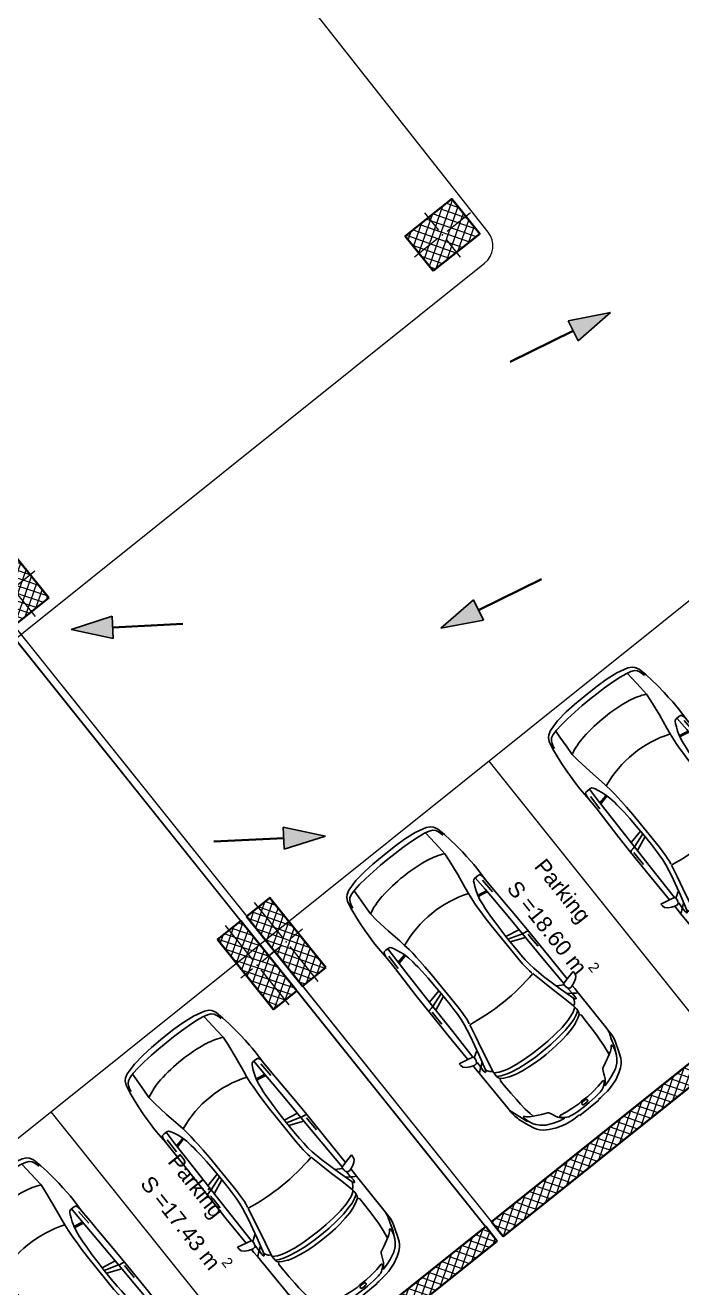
# Model space of a CAD drawing. Header units: metres. Extents: x 7511783 to 7512372, y 4692307 to 4692611.
# Drawn here: x 7512347.23 to 7512356.04, y 4692517.38 to 4692534.33 of the extents above; entities that cross this region are included whole.
import ezdxf

# ---------------------------------------------------------------- set-up
doc = ezdxf.new("R2010")
doc.units = ezdxf.units.M
for name, color, linetype, lineweight in [('A - Fill Zone_Pen_No__1', 7, 'Continuous', 0), ('A - Muret', 7, 'Continuous', 0), ('A - Muret_Pen_No__102', 254, 'Continuous', 0), ('A - Muret_Pen_No__7', 7, 'Continuous', 0), ('A - Shtyllat', 7, 'Continuous', 0), ('A - Shtyllat_Pen_No__1', 7, 'Continuous', 0), ('A - Shtyllat_Pen_No__7', 7, 'Continuous', 0), ('A -Polyline', 7, 'Continuous', 0), ('A -Polyline_Pen_No__1', 7, 'Continuous', 0), ('A -Polyline_Pen_No__48', 14, 'Continuous', 0), ('A -Polyline_Pen_No__8', 14, 'Continuous', 0), ('A1 - Bodrumi -1_Pen_No__42', 8, 'Continuous', 0), ('garazhat-netw-amiri - b1', 20, 'Continuous', 0), ('Interior - Furniture _Pen_No__42', 8, 'Continuous', 0)]:
    doc.layers.add(name, color=color, linetype=linetype, lineweight=lineweight)
doc.styles.add('GENERATED_STYLE_1', font='arial.ttf')
pattern_1 = [(44.99999999999998, (0, 0), (-68.94290863686237, 68.94290863686243), []), (135.0000000000001, (0, 0), (68.94290863686219, 68.94290863686261), [])]

# ---------------------------------------------------------------- blocks, each defined once
blk = doc.blocks.new('Wall_52', base_point=(83257.00457082296, -63909.70114019907))
at = {"layer": 'A - Muret_Pen_No__102', "linetype": 'Continuous', "lineweight": 13}
h = blk.add_hatch(dxfattribs=at)
h.set_pattern_fill('CONCRETE_BLOCK', color=254, style=0, pattern_type=2)
h.set_pattern_definition(pattern_1)
h.paths.add_polyline_path([(82958.32441756949, -63720.47511161403), (63209.80767282041, -68149.39193870047), (63264.51523607764, -68393.3326743771), (83257.00457082296, -63909.70114019907)])
at = {"layer": 'A - Muret_Pen_No__7', "color": 7, "linetype": 'Continuous', "lineweight": 35, "flags": 128}
for points in [[(82958.32441756949, -63720.47511161403), (63209.80767282041, -68149.39193870047)], [(63264.51523607764, -68393.3326743771), (83257.00457082296, -63909.70114019907)], [(63209.80767282041, -68149.39193870047), (63264.51523607764, -68393.3326743771)]]:
    blk.add_lwpolyline(points, dxfattribs=at)
blk = doc.blocks.new('Wall_53', base_point=(63168.79784286618, -68414.79881175431))
at = {"layer": 'A - Muret_Pen_No__102', "linetype": 'Continuous', "lineweight": 13}
h = blk.add_hatch(dxfattribs=at)
h.set_pattern_fill('CONCRETE_BLOCK', color=254, style=0, pattern_type=2)
h.set_pattern_definition(pattern_1)
h.paths.add_polyline_path([(63114.09027960894, -68170.85807607768), (39225.82138494819, -73528.17971420319), (39036.49390857557, -73826.8491622882), (63168.79784286618, -68414.79881175431)])
at = {"layer": 'A - Muret_Pen_No__7', "color": 7, "linetype": 'Continuous', "lineweight": 35, "flags": 128}
for points in [[(63114.09027960894, -68170.85807607768), (39225.82138494819, -73528.17971420319)], [(63168.79784286618, -68414.79881175431), (63114.09027960894, -68170.85807607768)], [(39036.49390857557, -73826.8491622882), (63168.79784286618, -68414.79881175431)]]:
    blk.add_lwpolyline(points, dxfattribs=at)
blk = doc.blocks.new('Column_162', base_point=(68439.65978664452, -55953.97223229833))
at = {"layer": 'A - Shtyllat', "linetype": 'Continuous', "lineweight": 0}
h = blk.add_hatch(dxfattribs=at)
h.set_pattern_fill('CONCRETE_BLOCK', color=18, style=0, pattern_type=2)
h.set_pattern_definition(pattern_1)
h.paths.add_polyline_path([(68115.05360198233, -56334.27582796771), (68895.64097019254, -56159.10916278659), (68764.26597130671, -55573.66863662895), (67983.6786030965, -55748.83530181007)])
at = {"layer": 'A - Shtyllat_Pen_No__1', "color": 7, "linetype": 'Continuous', "lineweight": 13}
for p, q in [((68422.14312012642, -55875.9134954773), (68356.4556206835, -55583.19323239849)), ((68517.71852346555, -55936.45556578022), (68908.01220757065, -55848.87223318967)), ((68361.60104982351, -55971.48889881644), (67971.3073657184, -56059.072231407)), ((68457.17645316262, -56032.03096911935), (68522.86395260556, -56324.75123219818))]:
    blk.add_line(p, q, dxfattribs=at)
blk.add_point((68439.65978664452, -55953.97223229833), dxfattribs=at)
at = {"layer": 'A - Shtyllat_Pen_No__7', "color": 7, "linetype": 'Continuous', "lineweight": 35, "flags": 128}
blk.add_lwpolyline([(68115.05360198233, -56334.27582796771), (68895.64097019254, -56159.10916278659), (68764.26597130671, -55573.66863662895), (67983.6786030965, -55748.83530181007)], close=True, dxfattribs=at)
blk = doc.blocks.new('Column_171', base_point=(61169.62996149499, -57687.86550543923))
at = {"layer": 'A - Shtyllat', "linetype": 'Continuous', "lineweight": 0}
h = blk.add_hatch(dxfattribs=at)
h.set_pattern_fill('CONCRETE_BLOCK', color=18, style=0, pattern_type=2)
h.set_pattern_definition(pattern_1)
h.paths.add_polyline_path([(61549.93355716438, -58012.47169010141), (61374.76689198327, -57231.88432189122), (60789.32636582561, -57363.25932077705), (60964.49303100674, -58143.84668898725)])
at = {"layer": 'A - Shtyllat_Pen_No__1', "color": 7, "linetype": 'Continuous', "lineweight": 13}
for p, q in [((61152.11329497689, -57609.80676861821), (61064.52996238633, -57219.51308451311)), ((61247.68869831602, -57670.34883892112), (61540.40896139484, -57604.6613394782)), ((61091.57122467397, -57705.38217195734), (60798.85096159515, -57771.06967140026)), ((61187.14662801311, -57765.92424226025), (61274.72996060366, -58156.21792636536))]:
    blk.add_line(p, q, dxfattribs=at)
blk.add_point((61169.62996149499, -57687.86550543923), dxfattribs=at)
at = {"layer": 'A - Shtyllat_Pen_No__7', "color": 7, "linetype": 'Continuous', "lineweight": 35, "flags": 128}
blk.add_lwpolyline([(61549.93355716438, -58012.47169010141), (61374.76689198327, -57231.88432189122), (60789.32636582561, -57363.25932077705), (60964.49303100674, -58143.84668898725)], close=True, dxfattribs=at)
blk = doc.blocks.new('Column_183', base_point=(62385.23196786706, -63561.83618331442))
at = {"layer": 'A - Shtyllat', "linetype": 'Continuous', "lineweight": 0}
h = blk.add_hatch(dxfattribs=at)
h.set_pattern_fill('CONCRETE_BLOCK', color=18, style=0, pattern_type=2)
h.set_pattern_definition(pattern_1)
h.paths.add_polyline_path([(62711.75380880545, -64103.48504317679), (62449.00381103377, -62932.60399086149), (62058.71012692868, -63020.18732345205), (62321.46012470035, -64191.06837576735)])
at = {"layer": 'A - Shtyllat_Pen_No__1', "color": 7, "linetype": 'Continuous', "lineweight": 13}
for p, q in [((62367.71530134895, -63483.77744649339), (62236.34030246311, -62898.33692033575)), ((62463.29070468808, -63544.31951679631), (62658.43754674063, -63500.52785050102)), ((62307.17323104604, -63579.35284983253), (62112.02638899349, -63623.14451612781)), ((62402.74863438518, -63639.89492013544), (62534.12363327101, -64225.33544629309))]:
    blk.add_line(p, q, dxfattribs=at)
blk.add_point((62385.23196786706, -63561.83618331442), dxfattribs=at)
at = {"layer": 'A - Shtyllat_Pen_No__7', "color": 7, "linetype": 'Continuous', "lineweight": 35, "flags": 128}
blk.add_lwpolyline([(62711.75380880545, -64103.48504317679), (62449.00381103377, -62932.60399086149), (62058.71012692868, -63020.18732345205), (62321.46012470035, -64191.06837576735)], close=True, dxfattribs=at)
blk = doc.blocks.new('Column_184', base_point=(61899.1814463854, -63670.90770102638))
at = {"layer": 'A - Shtyllat', "linetype": 'Continuous', "lineweight": 0}
h = blk.add_hatch(dxfattribs=at)
h.set_pattern_fill('CONCRETE_BLOCK', color=18, style=0, pattern_type=2)
h.set_pattern_definition(pattern_1)
h.paths.add_polyline_path([(62225.70328732379, -64212.55656088876), (61962.95328955212, -63041.67550857346), (61572.65960544702, -63129.25884116402), (61835.40960321869, -64300.13989347931)])
at = {"layer": 'A - Shtyllat_Pen_No__1', "color": 7, "linetype": 'Continuous', "lineweight": 13}
for p, q in [((61881.6647798673, -63592.84896420537), (61750.28978098146, -63007.40843804772)), ((61821.12270956438, -63688.4243675445), (61625.97586751183, -63732.21603383977)), ((61977.24018320642, -63653.39103450827), (62172.38702525897, -63609.59936821299)), ((61916.69811290352, -63748.9664378474), (62048.07311178935, -64334.40696400506))]:
    blk.add_line(p, q, dxfattribs=at)
blk.add_point((61899.1814463854, -63670.90770102638), dxfattribs=at)
at = {"layer": 'A - Shtyllat_Pen_No__7', "color": 7, "linetype": 'Continuous', "lineweight": 35, "flags": 128}
blk.add_lwpolyline([(62225.70328732379, -64212.55656088876), (61962.95328955212, -63041.67550857346), (61572.65960544702, -63129.25884116402), (61835.40960321869, -64300.13989347931)], close=True, dxfattribs=at)
blk = doc.blocks.new('Car 05 22')
at = {"layer": 'Interior - Furniture _Pen_No__42', "color": 8, "linetype": 'Continuous', "lineweight": 25}
for p, q in [((-78.35772569479998, 850.6357850930001), (-168.2198443133, 844.6061713611999)), ((-24.036324899, 852.2918850640001), (-78.35772569479998, 850.6357850930001)), ((40.3182760438, 852.3336850629998), (-24.036324899, 852.2918850640001)), ((230.8030912739, 845.5192631063), (40.3182760438, 852.3336850629998)), ((590.7241636140001, 851.6786068920001), (400.0158099590001, 847.596806379)), ((856.5325990199999, 856.169707455), (590.7241636140001, 851.6786068920001)), ((1129.8609284, 858.5331077519999), (856.5325990199999, 856.169707455)), ((1129.8609284, 858.5331077519999), (1120.69723063, 838.160005195)), ((1536.1071561, 860.3802508980001), (1129.8609284, 858.5331077519999)), ((1957.843908175, 858.0544967500001), (1536.1071561, 860.3802508980001)), ((1961.117547741, 983.221158223), (1928.938242309, 983.221158223)), ((1928.938242309, 983.221158223), (1957.843908175, 858.0544967500001)), ((1957.84390817, 858.0544967500001), (1977.22141076, 777.427813481)), ((1996.903176747, 974.9060932165999), (1961.117547741, 983.221158223)), ((2026.89661068, 945.007687052), (1996.903176747, 974.9060932165999)), ((2054.5732194, 897.577022836), (2026.89661068, 945.007687052)), ((2067.91700908, 857.6794056350001), (2054.5732194, 897.577022836)), ((2119.91703998, 857.4374531180001), (2067.91700908, 857.6794056350001)), ((2075.28112592, 835.6608695470001), (2067.91700908, 857.6794056350001)), ((2193.165590015, 856.4504063259001), (2119.91703998, 857.4374531180001)), ((2182.27381684, 834.081841238), (2193.16559002, 856.4504063260001)), ((2808.01466132, 852.5547640039999), (2193.165590015, 856.4504063259001)), ((2855.711363900001, 852.6327640009998), (2808.01466132, 852.5547640039999)), ((2808.01466132, 852.5547640039999), (2876.86636504, 843.317264394)), ((2891.44016583, 852.5287640049999), (2855.711363900001, 852.6327640009998)), ((2922.51356751, 852.034364026), (2891.44016583, 852.5287640049999)), ((2945.17226874, 849.4061641369999), (2922.51356751, 852.034364026)), ((2989.61447115, 839.6482645490003), (2945.17226874, 849.4061641369999)), ((-784.8200333720001, 721.8124613509999), (-815.0478655078, 667.7598955197002)), ((-757.6903274910002, 747.022066986), (-784.8200333720001, 721.8124613509999)), ((-706.3378894982, 775.7872218095), (-757.6903274910002, 747.022066986)), ((-729.425104913, 716.3992494200002), (-750.577082573, 669.7773949330001)), ((-701.0941271610001, 743.2591195180001), (-729.425104913, 716.3992494200002)), ((-585.227090103, 801.027979058), (-706.3378894982, 775.7872218095)), ((-664.8727541800001, 760.961322365), (-701.0941271610001, 743.2591195180001)), ((-626.571782751, 772.4860242179999), (-664.8727541800001, 760.961322365)), ((-594.8871138119998, 778.4895580349998), (-626.571782751, 772.4860242179999)), ((-483.1389679684001, 817.2581826864), (-585.227090103, 801.027979058)), ((-372.3345973750002, 830.229933465), (-483.1389679684001, 817.2581826864)), ((-251.752794228, 841.043733947), (-372.3345973750002, 830.229933465)), ((-168.2198443133, 844.6061713611999), (-251.752794228, 841.043733947)), ((124.560977278, 791.3967861309999), (129.0398444, 820.4687779309999)), ((125.693926866, 743.8968737240001), (124.560977278, 791.3967861309999)), ((327.3887276080001, 761.920895626), (125.394377448, 756.455747737)), ((132.429139117, 722.8048827370001), (125.693926866, 743.8968737240001)), ((129.0398444, 820.4687779309999), (138.886242882, 832.3883788069998)), ((146.670770152, 710.6062742990001), (132.429139117, 722.8048827370001)), ((138.886242882, 832.3883788069998), (165.168377873, 840.275885275)), ((171.252864179, 696.6287725440001), (146.670770152, 710.6062742990001)), ((165.168377873, 840.275885275), (194.733578306, 844.324685204)), ((212.566754139, 676.5412700230002), (171.252864179, 696.6287725440001)), ((194.733578306, 844.324685204), (230.803091274, 845.519263106)), ((210.873013229, 809.2317387879999), (418.0703055720001, 816.1926024380003)), ((400.0158099590001, 847.596806379), (230.8030912739, 845.5192631063)), ((521.9507803269998, 764.6728959719999), (327.3887276080001, 761.920895626)), ((339.1227247570001, 683.1192857359999), (329.5580559370001, 633.8673348859999)), ((355.2943663540001, 762.315609428), (339.1227247570001, 683.1192857359999)), ((357.2289958010001, 683.375391506), (346.76505809, 629.492778784)), ((373.4006373970002, 762.5717151969999), (357.2289958010001, 683.375391506)), ((813.627009446, 769.327996556), (521.9507803269998, 764.6728959719999)), ((1108.59023357, 773.98329714), (813.627009446, 769.327996556)), ((1036.25651944, 772.8416796290002), (996.5002997029998, 578.7916468290002)), ((1041.96657906, 578.0240872360001), (1107.56627095, 773.967136299)), ((1173.32542975, 774.895061201), (1090.33970038, 577.89253068)), ((1115.14443198, 808.948201529), (1108.59023357, 773.98329714)), ((1108.59023357, 773.98329714), (1537.61805657, 780.025947399)), ((1119.51383092, 833.2672045809999), (1115.14443198, 808.948201529)), ((1120.16623076, 836.3248049650001), (1119.51383092, 833.2672045809999)), ((1120.69723063, 838.160005195), (1120.16623076, 836.3248049650001)), ((1162.63563846, 830.4777734580001), (1220.13025657, 829.0713745190002)), ((1220.13025657, 829.0713745190002), (1369.65750367, 831.489072695)), ((1537.61805657, 780.025611521), (1974.99295641, 786.0764425990001)), ((2000.39650233, 701.591770694), (1730.35620914, 633.8338533080002)), ((1939.15395607, 686.22492547), (1995.917261, 777.427813481)), ((1977.22141076, 777.427813481), (2019.59119012, 777.427813481)), ((2000.39650233, 701.591770694), (2213.53100788, 762.9814866290001)), ((2019.59119012, 777.427813481), (2044.48611622, 783.069509224)), ((2044.48611622, 783.069509224), (2063.35562216, 792.2740022800001)), ((2063.35562216, 792.2740022800001), (2070.42572439, 799.8521965630001)), ((2068.68333559, 787.696981005), (2065.39356605, 794.4584027669999)), ((2068.68333559, 787.696981005), (2148.02030692, 790.4828861469999)), ((2070.42572439, 799.8521965630001), (2075.2191259, 809.3983893609999)), ((2075.2191259, 809.3983893609999), (2075.28112592, 835.6608695470001)), ((2106.51930118, 732.1586113790001), (2148.02030692, 790.4828861469999)), ((2122.045506540001, 659.9572884350001), (2293.79610906, 697.6509877739999)), ((2148.02030692, 790.4828861469999), (2166.81146925, 813.814537484)), ((2148.02030692, 790.4828861469999), (2205.61920777, 792.204186117)), ((2166.81146925, 813.814537484), (2182.27381684, 834.081841238)), ((2205.61920777, 792.204186117), (2227.21980808, 791.0038861380001)), ((2226.59190807, 769.8777067159999), (2213.53100788, 762.9814866290001)), ((2213.53100788, 762.9814866290001), (2238.34670825, 752.240186817)), ((2234.36910819, 773.9630864369999), (2226.59190807, 769.8828865080001)), ((2227.21980808, 791.0038861380001), (2232.61990816, 790.029986155)), ((2232.61990816, 790.029986155), (2237.93539134, 787.2871225249999)), ((2238.46067648, 776.864360243), (2234.36910819, 773.9630864369999)), ((2240.81890828, 784.03918626), (2237.93539134, 787.2871225249999)), ((2238.34670825, 752.240186817), (2258.53170854, 739.717487037)), ((2238.46067648, 776.864360243), (2240.85090828, 780.5209863219999)), ((2240.85090828, 780.5209863219999), (2240.81890828, 784.03918626)), ((2258.53170854, 739.717487037), (2269.0398087, 731.086787188)), ((2269.0398087, 731.086787188), (2278.83550884, 721.965087348)), ((2278.83550884, 721.965087348), (2293.79610906, 697.6509877739999)), ((2293.79610906, 697.6509877739999), (2317.1870094, 700.7385877199999)), ((2293.79610906, 697.6386630720001), (2293.79610906, 697.6509877739999)), ((2317.1870094, 700.7385877199999), (2345.74280982, 702.7498876850001)), ((2355.134199750001, 639.912801441), (2317.1870094, 700.7385877199999)), ((2345.74280982, 702.7498876850001), (2378.929310310001, 702.0184876970001)), ((2410.10490185, 649.1086815510001), (2378.929310310001, 702.0184876970001)), ((2378.929310310001, 702.0184876970001), (2410.57231077, 694.2028878339999)), ((2410.57231077, 694.2028878339999), (2410.58631694, 694.1782473540001)), ((2428.73881104, 681.7061880529999), (2410.57231077, 694.2028878339999)), ((2428.73881104, 681.7061880529999), (2457.25830016, 700.035535323)), ((2428.77597173, 681.700745325), (2428.73881104, 681.7061880529999)), ((2428.77597173, 681.700745325), (2456.66545813, 639.8418234830003)), ((2457.25830016, 700.035535323), (2535.4819126, 697.9905877680001)), ((2535.422612600001, 697.9916562040003), (2673.21491462, 695.5089878119999)), ((2535.46586986, 697.9894090810001), (2535.4819126, 697.988971943)), ((2673.21491462, 695.5089878119999), (2787.200816290001, 691.4809878819998)), ((2787.200816290001, 691.4809878819998), (2868.415817480001, 687.223087957)), ((2868.395882330001, 687.22488671), (2959.72331881, 678.984388101)), ((2959.72331881, 678.984388101), (2868.415817480001, 687.1969879569999)), ((2876.86636504, 843.317264394), (2954.16376923, 813.731165643)), ((2904.11849592, 832.8863289209997), (2905.06820589, 832.8379901159999)), ((2954.16376923, 813.731165643), (3075.78877375, 774.6896785450001)), ((2959.72331881, 678.984388101), (3047.2313201, 666.2002883250001)), ((3013.55027244, 833.064864827), (2989.61447115, 839.6482645490003)), ((3154.26138006, 782.5577669589998), (3013.55027244, 833.064864827)), ((3022.47491973, 758.305686711), (3023.66221975, 762.4851866380001)), ((3024.49924208, 753.7186598590001), (3022.47491973, 758.305686711)), ((3023.66221975, 762.4851866380001), (3034.64521991, 765.0503865930001)), ((3037.91041996, 743.452886971), (3024.49924208, 753.7186598590001)), ((3034.64521991, 765.0503865930001), (3046.93432009, 763.817386614)), ((3050.61522015, 730.6688871950001), (3037.91041996, 743.452886971)), ((3046.93432009, 763.817386614), (3060.9451203, 762.9292866300001)), ((3064.50712035, 714.6457874760001), (3050.61522015, 730.6688871950001)), ((3060.9451203, 762.9292866300001), (3089.85712072, 757.3861867269998)), ((3076.97452053, 697.807687771), (3064.50712035, 714.6457874760001)), ((3100.48402088, 763.1120866269999), (3075.78877375, 774.6896785450001)), ((3100.00912087, 656.556188494), (3076.97452053, 697.807687771)), ((3089.85712072, 757.3861867269998), (3108.43932099, 751.4304868319999)), ((3114.13862108, 753.3111867989999), (3100.48402088, 763.1120866269999)), ((3108.43932099, 751.4304868319999), (3122.8656212, 746.4359869189999)), ((3122.8656212, 746.4359869189999), (3114.13862108, 753.3111867989999)), ((3170.0706946, 726.5554905960001), (3122.8656212, 746.4359869189999)), ((3235.883818752, 747.6101556219), (3154.26138006, 782.5577669589998)), ((3211.69204952, 701.0151137130001), (3170.0706946, 726.5554905960001)), ((3254.25934432, 663.1775183300001), (3211.69204952, 701.0151137130001)), ((3269.07948628, 728.3294692490001), (3235.883818752, 747.6101556219)), ((3298.56678787, 705.6390702070001), (3269.07948628, 728.3294692490001)), ((3337.33388997, 663.3806719909999), (3298.56678787, 705.6390702070001)), ((-855.0523550635, 511.0116477078998), (-874.6778528530002, 344.9579771100001)), ((-815.0478655078, 667.7598955197002), (-855.0523550635, 511.0116477078998)), ((-782.7621654889999, 510.027376359), (-794.5333543099999, 390.6265818930001)), ((-768.2719792499998, 602.2788720830002), (-782.764796709, 510.0106247469999)), ((-768.2719792499998, 602.2788720830002), (-750.577082573, 669.7773949330001)), ((-764.3441764490001, 617.261773195), (-665.728145997, 623.9546285630003)), ((-665.728145997, 623.9546285630003), (-500.877431885, 634.180288886)), ((-500.877431885, 634.180288886), (-383.0238853850001, 641.9613403830001)), ((-383.0238853850001, 641.9613403830001), (-274.220886173, 631.318400078)), ((-274.220886173, 631.318400078), (-56.404854203, 600.536895199)), ((-56.404854203, 600.536895199), (145.941775497, 566.5900898169999)), ((145.941775497, 566.5900898169999), (233.261172115, 552.312592089)), ((266.3151410770001, 654.566867265), (212.566754139, 676.5412700230002)), ((233.261172115, 552.312592089), (315.3092800730001, 541.359190513)), ((319.4903281550001, 636.426864989), (266.3151410770001, 654.566867265)), ((315.2936019620001, 541.3606176840001), (384.2945810830001, 535.0794906230001)), ((392.7088835140001, 617.8124267930001), (319.4903281550001, 636.426864989)), ((384.2815104790001, 535.080362318), (454.174320738, 530.4191213629999)), ((474.8166917820001, 607.1053878569999), (392.7088835140001, 617.8124267930001)), ((454.170282107, 530.4193907049998), (526.242583163, 526.2868907769997)), ((521.3449804749999, 601.6186871690002), (474.8166917820001, 607.1053878569999)), ((569.9935686519999, 596.8381865689998), (521.3449804749999, 601.6186871690002)), ((526.2331313149998, 526.2873073839999), (627.7018846490002, 521.814890855)), ((652.59274858, 590.9845858339997), (569.9935686519999, 596.8381865689998)), ((627.698546207, 521.8149872519999), (756.75876515, 518.0884218199999)), ((772.8388193580001, 584.9903850819998), (652.59274858, 590.9845858339997)), ((756.75876515, 518.0884218199999), (1322.62824821, 518.052230308)), ((907.2666866909999, 580.298084493), (772.8388193580001, 584.9903850819998)), ((1041.96657906, 578.0240872360001), (907.2666866909999, 580.298084493)), ((1227.79815085, 577.5186957939999), (1041.96657906, 578.0240872360001)), ((1316.09897866, 580.475793563), (1227.79815085, 577.5186957939999)), ((1403.02450604, 584.4121905939998), (1316.09897866, 580.475793563)), ((1322.62824821, 518.052230308), (1420.49779626, 521.652890858)), ((1483.8761315, 590.1361862749999), (1403.02450604, 584.4121905939998)), ((1420.49066257, 521.652523245), (1466.64156934, 524.030772681)), ((1466.62639694, 524.0299908169999), (1510.87647584, 527.594696836)), ((1562.00595611, 600.596478384), (1483.8761315, 590.1361862749999)), ((1510.85529759, 527.5929907539999), (1554.25309822, 533.0576906580001)), ((1554.25309822, 533.0576906580001), (1596.82961355, 540.969674969)), ((1730.35620914, 633.8338533080002), (1562.00595611, 600.596478384)), ((1597.28918852, 541.1774857889999), (1596.65116701, 540.8889849259999)), ((1610.72419049, 544.0665862469999), (1779.61280153, 581.7538898049997)), ((1779.61280153, 581.7538898049997), (1952.84760406, 621.338789111)), ((1952.84760406, 621.338789111), (2122.045506540001, 659.9572884350001)), ((2379.77420337, 575.387091212), (2355.13301598, 639.9159014410001)), ((2397.334105950001, 514.2584815219999), (2379.77250853, 575.3929912130001)), ((2419.31580918, 395.7362626700001), (2397.33316008, 514.2635815229997)), ((2436.02871163, 583.2244924540001), (2410.10490185, 649.1086815510001)), ((2453.63941421, 521.616582688), (2436.02871163, 583.2244924540001)), ((2477.61661773, 401.0764635800001), (2453.63941421, 521.616582688)), ((2456.66545813, 639.8418234830003), (2487.236391870001, 574.2621729599999)), ((2487.236391870001, 574.2621729599999), (2491.79934275, 562.0052962960001)), ((2491.79994982, 562.0052962960001), (2517.90263133, 477.034766618)), ((3047.20992906, 666.2041971140001), (3100.00912087, 656.556188494)), ((3152.92075342, 553.873393456), (3100.00912087, 656.556188494)), ((3189.62073735, 475.569766106), (3152.92075342, 553.873393456)), ((3301.867263790001, 602.80900872), (3254.25934432, 663.1775183300001)), ((3301.867263790001, 602.80900872), (3346.015513130001, 501.4217980699999)), ((3374.49419199, 603.583974516), (3337.33388997, 663.3806719909999)), ((3418.40079436, 512.7439783509999), (3374.49419199, 603.583974516)), ((3457.47689648, 393.0984834030001), (3418.40079436, 512.7439783509999)), ((-874.6778528530002, 344.9579771100001), (-882.944054645, 194.680643518)), ((-794.5333543099999, 390.6265818930001), (-802.4328468090001, 258.715288008)), ((2433.73206705, 266.091642182), (2419.31580918, 395.7362626700001)), ((2493.88922012, 269.050242651), (2477.61661773, 401.0764635800001)), ((2517.90263133, 477.034766618), (2537.54372273, 384.0810341510001)), ((2537.54372273, 384.0810341510001), (2551.45611664, 285.6281997640001)), ((3199.39883308, 466.7584630290001), (3189.62073735, 475.569766106)), ((3220.69886845, 454.388540188), (3199.39883308, 466.7584630290001)), ((3256.10680826, 439.2417534179999), (3220.67662376, 454.4014587129999)), ((3288.390194130001, 425.101248479), (3256.10680826, 439.2417534179999)), ((3319.36158057, 408.41284265), (3288.390194130001, 425.101248479)), ((3353.46269085, 384.2512837760001), (3319.36158057, 408.41284265)), ((3321.23357975, 370.497229407), (3320.99727986, 362.132926485)), ((3320.99727986, 362.132926485), (3338.31527228, 276.8564967000001)), ((3324.654278260001, 377.297531782), (3321.23357975, 370.497229407)), ((3328.30797666, 379.591332583), (3324.654278260001, 377.297531782)), ((3338.468372210001, 379.4523325350001), (3328.30797666, 379.591332583)), ((3363.640761200001, 357.811724976), (3338.468372210001, 379.4523325350001)), ((3346.015513130001, 501.4217980699999), (3374.297465860001, 419.557472908)), ((3377.182392130001, 359.9734848010001), (3353.46269085, 384.2512837760001)), ((3396.66521323, 315.8049103040001), (3363.640761200001, 357.811724976)), ((3391.09039087, 344.247647689), (3374.297465860001, 419.557472908)), ((3391.09039087, 344.247647689), (3377.182392130001, 359.9734848010001)), ((3468.34279707, 330.9338860280001), (3457.47689648, 393.0984834030001)), ((-882.944054645, 194.680643518), (-885.3767076889999, 0)), ((-802.4328468090001, 258.715288008), (-806.8131426489999, 124.936494209)), ((2441.61713002, 131.955220918), (2433.73181129, 266.093942182)), ((2503.10292147, 133.173421111), (2493.88922012, 269.050242651)), ((2551.45611664, 285.6281997640001), (2559.71041303, 193.693567653)), ((2559.71041303, 193.693567653), (2564.38081099, 101.185635342)), ((3338.31527228, 276.8564967000001), (3351.882966340001, 172.661960307)), ((3351.882966340001, 172.661960307), (3358.343763510001, 75.87012649980001)), ((3408.0703938, 289.3779877820001), (3396.66521323, 315.8049103040001)), ((3408.0703938, 289.3779877820001), (3413.77629411, 267.259988716)), ((3413.77548775, 267.2641933500001), (3418.45445829, 242.866384828)), ((3418.452194370001, 242.878189745), (3424.044894670001, 200.723791525)), ((3424.044894670001, 200.723791525), (3427.72848251, 152.023715234)), ((3474.4914974, 263.721088865), (3468.34279707, 330.9338860280001)), ((3478.33319761, 199.917191559), (3474.4914974, 263.721088865)), ((3479.35651311, 164.9481933352), (3478.33319761, 199.917191559)), ((-885.3767076889999, 0), (-882.944054645, -194.680643518)), ((-806.8131426489999, 124.936494209), (-808.0470753050001, 0)), ((-806.8131426489999, -124.936494209), (-808.0470753050001, 1.477e-13)), ((2444.0197128, -0.0273000043277), (2441.61701245, 131.957220918)), ((2444.0197128, 0.0273000043271), (2441.61701245, -131.957220918)), ((2506.01959488, -3.86e-13), (2503.10292147, 133.173421111)), ((2564.38081099, 101.185635342), (2566.01761027, -0.00610000213065)), ((2564.38081099, -101.185635342), (2566.01761027, 0.00610000212997)), ((3353.95786543, 27.8932505984), (3358.343763510001, 75.87012649980001)), ((3353.95786543, 27.8932505984), (3353.95786543, -0.7649002671629999)), ((3353.95786543, -27.8932505984), (3353.95786543, 0.7649002671619999)), ((3370.89075802, 11.74110410089999), (3370.32315827, -0.7649002671629999)), ((3370.89075802, -11.74110410089999), (3370.32315827, 0.7649002671619999)), ((3372.49235732, 23.6550082622), (3370.89075802, 11.74110410089999)), ((3376.267285060001, 38.99395092400001), (3372.49235732, 23.6550082622)), ((3381.98685317, 46.5714162664), (3376.267285060001, 38.99395092400001)), ((3386.21005132, 48.3522168884), (3381.98685317, 46.5714162664)), ((3386.21005132, 48.3522168884), (3394.28954778, 48.3522168884)), ((3398.51284593, 46.5714162664), (3394.28954778, 48.3522168884)), ((3404.23226311, 38.99375151340001), (3398.51284593, 46.5714162664)), ((3404.23226311, 38.99375151340001), (3408.00714178, 23.6550082622)), ((3408.00714178, 23.6550082622), (3409.766541010001, 8.055102813469999)), ((3409.766541010001, 8.055102813469999), (3409.766541010001, -4.961e-13)), ((3432.36383112, 39.98011396419999), (3427.72848251, 152.023715234)), ((3431.76949509, 57.3729975776), (3431.76949509, 56.7710829698)), ((3432.04453126, -0.0109000038072), (3432.36383112, 39.98011396419999)), ((3432.04453126, 0.0109000038063), (3432.36383112, -39.98011396419999)), ((3489.519598210001, 164.9481933352), (3479.35651311, 164.9481933352)), ((3489.519598210001, -164.9481933352), (3489.519598210001, 164.9481933352)), ((-802.4328468090001, -258.715288008), (-806.8131426489999, -124.936494209)), ((2441.61713002, -131.955220918), (2433.73181129, -266.093942182)), ((2503.10292147, -133.173421111), (2493.88922012, -269.050242651)), ((2506.01959488, -2.78e-13), (2503.10292147, -133.173421111)), ((2559.71041303, -193.693567653), (2564.38081099, -101.185635342)), ((3351.882966340001, -172.661960307), (3358.343763510001, -75.87012649980001)), ((3353.95786543, -27.8932505984), (3358.343763510001, -75.87012649980001)), ((3372.49235732, -23.6550082622), (3370.89075802, -11.74110410089999)), ((3376.267285060001, -38.99395092400001), (3372.49235732, -23.6550082622)), ((3381.98685317, -46.5714162664), (3376.267285060001, -38.99395092400001)), ((3386.21005132, -48.3522168884), (3381.98685317, -46.5714162664)), ((3386.21005132, -48.3522168884), (3394.28954778, -48.3522168884)), ((3398.51284593, -46.5714162664), (3394.28954778, -48.3522168884)), ((3404.23226311, -38.99375151340001), (3398.51284593, -46.5714162664)), ((3404.23226311, -38.99375151340001), (3408.00714178, -23.6550082622)), ((3408.00714178, -23.6550082622), (3409.766541010001, -8.055102813469999)), ((3409.766541010001, -8.055102813469999), (3409.766541010001, -3.892e-13)), ((3424.044894670001, -200.723791525), (3427.72848251, -152.023715234)), ((3432.36383112, -39.98011396419999), (3427.72848251, -152.023715234)), ((3431.76949509, -57.3729975776), (3431.76949509, -56.7710829698)), ((3478.33319761, -199.917191559), (3479.35651311, -164.9481933352)), ((3479.35651311, -164.9481933352), (3489.519598210001, -164.9481933352)), ((-882.944054645, -194.680643518), (-874.6778528530002, -344.9579771100001)), ((-794.5333543099999, -390.6265818930001), (-802.4328468090001, -258.715288008)), ((2433.73206705, -266.091642182), (2419.31580918, -395.7362626700001)), ((2493.88922012, -269.050242651), (2477.61661773, -401.0764635800001)), ((2537.54372273, -384.0810341510001), (2551.45611664, -285.6281997640001)), ((2551.45611664, -285.6281997640001), (2559.71041303, -193.693567653)), ((3320.99727986, -362.132926485), (3338.31527228, -276.8564967000001)), ((3338.31527228, -276.8564967000001), (3351.882966340001, -172.661960307)), ((3396.66521323, -315.8049103040001), (3363.640761200001, -357.811724976)), ((3408.0703938, -289.3779877820001), (3396.66521323, -315.8049103040001)), ((3408.0703938, -289.3779877820001), (3413.77629411, -267.259988716)), ((3413.77548775, -267.2641933500001), (3418.45445829, -242.866384828)), ((3418.452194370001, -242.878189745), (3424.044894670001, -200.723791525)), ((3457.47689648, -393.0984834030001), (3468.34279707, -330.9338860280001)), ((3468.34279707, -330.9338860280001), (3474.4914974, -263.721088865)), ((3474.4914974, -263.721088865), (3478.33319761, -199.917191559)), ((-874.6778528530002, -344.9579771100001), (-855.0523550635, -511.0116477078998)), ((-782.7621654889999, -510.027376359), (-794.5333543099999, -390.6265818930001)), ((2419.31580918, -395.7362626700001), (2397.33316008, -514.2635815229997)), ((2477.61661773, -401.0764635800001), (2453.63941421, -521.616582688)), ((2491.79994982, -562.0052962960001), (2517.90263133, -477.034766618)), ((2517.90263133, -477.034766618), (2537.54372273, -384.0810341510001)), ((3189.62073735, -475.569766106), (3152.92075342, -553.873393456)), ((3199.39883308, -466.7584630290001), (3189.62073735, -475.569766106)), ((3220.69886845, -454.388540188), (3199.39883308, -466.7584630290001)), ((3256.10680826, -439.2417534179999), (3220.67662376, -454.4014587129999)), ((3288.390194130001, -425.101248479), (3256.10680826, -439.2417534179999)), ((3319.36158057, -408.41284265), (3288.390194130001, -425.101248479)), ((3301.867263790001, -602.80900872), (3346.015513130001, -501.4217980699999)), ((3353.46269085, -384.2512837760001), (3319.36158057, -408.41284265)), ((3321.23357975, -370.497229407), (3320.99727986, -362.132926485)), ((3324.654278260001, -377.297531782), (3321.23357975, -370.497229407)), ((3328.30797666, -379.591332583), (3324.654278260001, -377.297531782)), ((3338.468372210001, -379.4523325350001), (3328.30797666, -379.591332583)), ((3363.640761200001, -357.811724976), (3338.468372210001, -379.4523325350001)), ((3346.015513130001, -501.4217980699999), (3374.297465860001, -419.557472908)), ((3377.182392130001, -359.9734848010001), (3353.46269085, -384.2512837760001)), ((3391.09039087, -344.247647689), (3374.297465860001, -419.557472908)), ((3391.09039087, -344.247647689), (3377.182392130001, -359.9734848010001)), ((3418.40079436, -512.7439783509999), (3457.47689648, -393.0984834030001)), ((-855.0523550635, -511.0116477078998), (-815.0478655078, -667.7598955197002)), ((-815.0478655078, -667.7598955197002), (-784.8200333720001, -721.8124613509999)), ((-768.2719792499998, -602.2788720830002), (-782.764796709, -510.0106247469999)), ((-768.2719792499998, -602.2788720830002), (-750.577082573, -669.7773949330001)), ((-764.3441764490001, -617.261773195), (-665.728145997, -623.9546285630003)), ((-729.425104913, -716.3992494200002), (-750.577082573, -669.7773949330001)), ((-665.728145997, -623.9546285630003), (-500.877431885, -634.180288886)), ((-500.877431885, -634.180288886), (-383.0238853850001, -641.9613403830001)), ((-383.0238853850001, -641.9613403830001), (-274.220886173, -631.318400078)), ((-274.220886173, -631.318400078), (-56.404854203, -600.536895199)), ((-56.404854203, -600.536895199), (145.941775497, -566.5900898169999)), ((145.941775497, -566.5900898169999), (233.261172115, -552.312592089)), ((212.566754139, -676.5412700230002), (171.252864179, -696.6287725440001)), ((266.3151410770001, -654.566867265), (212.566754139, -676.5412700230002)), ((233.261172115, -552.312592089), (315.3092800730001, -541.359190513)), ((319.4903281550001, -636.426864989), (266.3151410770001, -654.566867265)), ((315.2936019620001, -541.3606176840001), (384.2945810830001, -535.0794906230001)), ((392.7088835140001, -617.8124267930001), (319.4903281550001, -636.426864989)), ((339.1227247570001, -683.1192857359999), (329.5580559370001, -633.8673348859999)), ((357.2289958010001, -683.375391506), (346.76505809, -629.492778784)), ((384.2815104790001, -535.080362318), (454.174320738, -530.4191213629999)), ((474.8166917820001, -607.1053878569999), (392.7088835140001, -617.8124267930001)), ((454.170282107, -530.4193907049998), (526.242583163, -526.2868907769997)), ((521.3449804749999, -601.6186871690002), (474.8166917820001, -607.1053878569999)), ((569.9935686519999, -596.8381865689998), (521.3449804749999, -601.6186871690002)), ((526.2331313149998, -526.2873073839999), (627.7018846490002, -521.814890855)), ((652.59274858, -590.9845858339997), (569.9935686519999, -596.8381865689998)), ((627.698546207, -521.8149872519999), (756.75876515, -518.0884218199999)), ((772.8388193580001, -584.9903850819998), (652.59274858, -590.9845858339997)), ((756.75876515, -518.0884218199999), (1322.62824821, -518.052230308)), ((907.2666866909999, -580.298084493), (772.8388193580001, -584.9903850819998)), ((1041.96657906, -578.0240872360001), (907.2666866909999, -580.298084493)), ((1036.25651944, -772.8416796290002), (996.5002997029998, -578.7916468290002)), ((1227.79815085, -577.5186957939999), (1041.96657906, -578.0240872360001)), ((1041.96657906, -578.0240872360001), (1107.56627095, -773.967136299)), ((1173.32542975, -774.895061201), (1090.33970038, -577.89253068)), ((1316.09897866, -580.475793563), (1227.79815085, -577.5186957939999)), ((1403.02450604, -584.4121905939998), (1316.09897866, -580.475793563)), ((1322.62824821, -518.052230308), (1420.49779626, -521.652890858)), ((1483.8761315, -590.1361862749999), (1403.02450604, -584.4121905939998)), ((1420.49066257, -521.652523245), (1466.64156934, -524.030772681)), ((1466.62639694, -524.0299908169999), (1510.87647584, -527.594696836)), ((1562.00595611, -600.596478384), (1483.8761315, -590.1361862749999)), ((1510.85529759, -527.5929907539999), (1554.25309822, -533.0576906580001)), ((1554.25309822, -533.0576906580001), (1596.82961355, -540.969674969)), ((1730.35620914, -633.8338533080002), (1562.00595611, -600.596478384)), ((1597.28918852, -541.1774857889999), (1596.65116701, -540.8889849259999)), ((1610.72419049, -544.0665862469999), (1779.61280153, -581.7538898049997)), ((2000.39650233, -701.591770694), (1730.35620914, -633.8338533080002)), ((1779.61280153, -581.7538898049997), (1952.84760406, -621.338789111)), ((1952.84760406, -621.338789111), (2122.045506540001, -659.9572884350001)), ((2122.045506540001, -659.9572884350001), (2293.79610906, -697.6509877739999)), ((2355.134199750001, -639.912801441), (2317.1870094, -700.7385877199999)), ((2379.77420337, -575.387091212), (2355.13301598, -639.9159014410001)), ((2410.10490185, -649.1086815510001), (2378.929310310001, -702.0184876970001)), ((2397.334105950001, -514.2584815219999), (2379.77250853, -575.3929912130001)), ((2436.02871163, -583.2244924540001), (2410.10490185, -649.1086815510001)), ((2428.77597173, -681.700745325), (2456.66545813, -639.8418234830003)), ((2453.63941421, -521.616582688), (2436.02871163, -583.2244924540001)), ((2456.66545813, -639.8418234830003), (2487.236391870001, -574.2621729599999)), ((2487.236391870001, -574.2621729599999), (2491.79934275, -562.0052962960001)), ((2959.72331881, -678.984388101), (3047.2313201, -666.2002883250001)), ((3047.20992906, -666.2041971140001), (3100.00912087, -656.556188494)), ((3100.00912087, -656.556188494), (3076.97452053, -697.807687771)), ((3152.92075342, -553.873393456), (3100.00912087, -656.556188494)), ((3254.25934432, -663.1775183300001), (3211.69204952, -701.0151137130001)), ((3301.867263790001, -602.80900872), (3254.25934432, -663.1775183300001)), ((3298.56678787, -705.6390702070001), (3337.33388997, -663.3806719909999)), ((3337.33388997, -663.3806719909999), (3374.49419199, -603.583974516)), ((3374.49419199, -603.583974516), (3418.40079436, -512.7439783509999)), ((-784.8200333720001, -721.8124613509999), (-757.6903274910002, -747.022066986)), ((-757.6903274910002, -747.022066986), (-706.3378894982, -775.7872218095)), ((-701.0941271610001, -743.2591195180001), (-729.425104913, -716.3992494200002)), ((-706.3378894982, -775.7872218095), (-585.227090103, -801.027979058)), ((-664.8727541800001, -760.961322365), (-701.0941271610001, -743.2591195180001)), ((-626.571782751, -772.4860242179999), (-664.8727541800001, -760.961322365)), ((-594.8871138119998, -778.4895580349998), (-626.571782751, -772.4860242179999)), ((-585.227090103, -801.027979058), (-483.149337101, -817.256968783)), ((-483.149337101, -817.256968783), (-372.3345973750002, -830.229933465)), ((-372.3345973750002, -830.229933465), (-251.752794228, -841.043733947)), ((-251.752794228, -841.043733947), (-168.2198443133, -844.6061713611999)), ((-168.2198443133, -844.6061713611999), (-78.35772569479998, -850.6357850930001)), ((40.3182760438, -852.3336850629998), (230.8030912739, -845.5192631063)), ((125.693926866, -743.8968737240001), (124.560977278, -791.3967861309999)), ((124.560977278, -791.3967861309999), (129.0398444, -820.4687779309999)), ((327.3887276080001, -761.920895626), (125.394377448, -756.455747737)), ((132.429139117, -722.8048827370001), (125.693926866, -743.8968737240001)), ((129.0398444, -820.4687779309999), (138.886242882, -832.3883788069998)), ((146.670770152, -710.6062742990001), (132.429139117, -722.8048827370001)), ((138.886242882, -832.3883788069998), (165.168377873, -840.275885275)), ((171.252864179, -696.6287725440001), (146.670770152, -710.6062742990001)), ((165.168377873, -840.275885275), (194.733578306, -844.324685204)), ((194.733578306, -844.324685204), (230.803091274, -845.519263106)), ((210.873013229, -809.2317387879999), (418.0703055720001, -816.1926024380003)), ((230.8030912739, -845.5192631063), (400.0158099590001, -847.596806379)), ((521.9507803269998, -764.6728959719999), (327.3887276080001, -761.920895626)), ((355.2943663540001, -762.315609428), (339.1227247570001, -683.1192857359999)), ((373.4006373970002, -762.5717151969999), (357.2289958010001, -683.375391506)), ((400.0158099590001, -847.596806379), (590.7241636140001, -851.6786068920001)), ((813.627009446, -769.327996556), (521.9507803269998, -764.6728959719999)), ((1108.59023357, -773.98329714), (813.627009446, -769.327996556)), ((1108.59023357, -773.98329714), (1537.61805657, -780.025947399)), ((1115.14443198, -808.948201529), (1108.59023357, -773.98329714)), ((1119.51383092, -833.2672045809999), (1115.14443198, -808.948201529)), ((1120.16623076, -836.3248049650001), (1119.51383092, -833.2672045809999)), ((1120.69723063, -838.160005195), (1120.16623076, -836.3248049650001)), ((1129.8609284, -858.5331077519999), (1120.69723063, -838.160005195)), ((1162.63563846, -830.4777734580001), (1220.13025657, -829.0713745190002)), ((1220.13025657, -829.0713745190002), (1369.65750367, -831.489072695)), ((1537.61805657, -780.025611521), (1974.99295641, -786.0764425990001)), ((1939.15395607, -686.22492547), (1995.917261, -777.427813481)), ((1957.84390817, -858.0544967500001), (1977.22141076, -777.427813481)), ((1977.22141076, -777.427813481), (2019.59119012, -777.427813481)), ((2000.39650233, -701.591770694), (2213.53100788, -762.9814866290001)), ((2019.59119012, -777.427813481), (2044.48611622, -783.069509224)), ((2044.48611622, -783.069509224), (2063.35562216, -792.2740022800001)), ((2063.35562216, -792.2740022800001), (2070.42572439, -799.8521965630001)), ((2068.68333559, -787.696981005), (2065.39356605, -794.4584027669999)), ((2075.28112592, -835.6608695470001), (2067.91700908, -857.6794056350001)), ((2068.68333559, -787.696981005), (2148.02030692, -790.4828861469999)), ((2070.42572439, -799.8521965630001), (2075.2191259, -809.3983893609999)), ((2075.2191259, -809.3983893609999), (2075.28112592, -835.6608695470001)), ((2106.51930118, -732.1586113790001), (2148.02030692, -790.4828861469999)), ((2148.02030692, -790.4828861469999), (2166.81146925, -813.814537484)), ((2148.02030692, -790.4828861469999), (2205.61920777, -792.204186117)), ((2166.81146925, -813.814537484), (2182.27381684, -834.081841238)), ((2182.27381684, -834.081841238), (2193.16559002, -856.4504063260001)), ((2205.61920777, -792.204186117), (2227.21980808, -791.0038861380001)), ((2213.53100788, -762.9814866290001), (2238.34670825, -752.240186817)), ((2226.59190807, -769.8777067159999), (2213.53100788, -762.9814866290001)), ((2234.36910819, -773.9630864369999), (2226.59190807, -769.8828865080001)), ((2227.21980808, -791.0038861380001), (2232.61990816, -790.029986155)), ((2232.61990816, -790.029986155), (2237.93539134, -787.2871225249999)), ((2238.46067648, -776.864360243), (2234.36910819, -773.9630864369999)), ((2240.81890828, -784.03918626), (2237.93539134, -787.2871225249999)), ((2238.34670825, -752.240186817), (2258.53170854, -739.717487037)), ((2238.46067648, -776.864360243), (2240.85090828, -780.5209863219999)), ((2240.85090828, -780.5209863219999), (2240.81890828, -784.03918626)), ((2258.53170854, -739.717487037), (2269.0398087, -731.086787188)), ((2269.0398087, -731.086787188), (2278.83550884, -721.965087348)), ((2278.83550884, -721.965087348), (2293.79610906, -697.6509877739999)), ((2293.79610906, -697.6386630720001), (2293.79610906, -697.6509877739999)), ((2293.79610906, -697.6509877739999), (2317.1870094, -700.7385877199999)), ((2317.1870094, -700.7385877199999), (2345.74280982, -702.7498876850001)), ((2345.74280982, -702.7498876850001), (2378.929310310001, -702.0184876970001)), ((2378.929310310001, -702.0184876970001), (2410.57231077, -694.2028878339999)), ((2428.73881104, -681.7061880529999), (2410.57231077, -694.2028878339999)), ((2410.57231077, -694.2028878339999), (2410.58631694, -694.1782473540001)), ((2428.77597173, -681.700745325), (2428.73881104, -681.7061880529999)), ((2428.73881104, -681.7061880529999), (2457.25830016, -700.035535323)), ((2457.25830016, -700.035535323), (2535.4819126, -697.9905877680001)), ((2535.422612600001, -697.9916562040003), (2673.21491462, -695.5089878119999)), ((2535.46586986, -697.9894090810001), (2535.4819126, -697.988971943)), ((2673.21491462, -695.5089878119999), (2787.200816290001, -691.4809878819998)), ((2787.200816290001, -691.4809878819998), (2868.415817480001, -687.223087957)), ((2808.01466132, -852.5547640039999), (2876.86636504, -843.317264394)), ((2868.395882330001, -687.22488671), (2959.72331881, -678.984388101)), ((2959.72331881, -678.984388101), (2868.415817480001, -687.1969879569999)), ((2876.86636504, -843.317264394), (2954.16376923, -813.731165643)), ((2945.17226874, -849.4061641369999), (2989.61447115, -839.6482645490003)), ((2954.16376923, -813.731165643), (3075.78877375, -774.6896785450001)), ((2989.61447115, -839.6482645490003), (3013.55027244, -833.064864827)), ((3013.55027244, -833.064864827), (3154.26138006, -782.5577669589998)), ((3024.49924208, -753.7186598590001), (3022.47491973, -758.305686711)), ((3022.47491973, -758.305686711), (3023.66221975, -762.4851866380001)), ((3023.66221975, -762.4851866380001), (3034.64521991, -765.0503865930001)), ((3037.91041996, -743.452886971), (3024.49924208, -753.7186598590001)), ((3034.64521991, -765.0503865930001), (3046.93432009, -763.817386614)), ((3050.61522015, -730.6688871950001), (3037.91041996, -743.452886971)), ((3046.93432009, -763.817386614), (3060.9451203, -762.9292866300001)), ((3064.50712035, -714.6457874760001), (3050.61522015, -730.6688871950001)), ((3060.9451203, -762.9292866300001), (3089.85712072, -757.3861867269998)), ((3076.97452053, -697.807687771), (3064.50712035, -714.6457874760001)), ((3100.48402088, -763.1120866269999), (3075.78877375, -774.6896785450001)), ((3089.85712072, -757.3861867269998), (3108.43932099, -751.4304868319999)), ((3114.13862108, -753.3111867989999), (3100.48402088, -763.1120866269999)), ((3108.43932099, -751.4304868319999), (3122.8656212, -746.4359869189999)), ((3122.8656212, -746.4359869189999), (3114.13862108, -753.3111867989999)), ((3170.0706946, -726.5554905960001), (3122.8656212, -746.4359869189999)), ((3154.26138006, -782.5577669589998), (3235.883818752, -747.6101556219)), ((3211.69204952, -701.0151137130001), (3170.0706946, -726.5554905960001)), ((3235.883818752, -747.6101556219), (3269.07948628, -728.3294692490001)), ((3269.07948628, -728.3294692490001), (3298.56678787, -705.6390702070001)), ((-78.35772569479998, -850.6357850930001), (-24.036324899, -852.2918850640001)), ((-24.036324899, -852.2918850640001), (40.3182760438, -852.3336850629998)), ((590.7241636140001, -851.6786068920001), (856.5325990199999, -856.169707455)), ((856.5325990199999, -856.169707455), (1129.8609284, -858.5331077519999)), ((1129.8609284, -858.5331077519999), (1536.1071561, -860.3802508980001)), ((1536.1071561, -860.3802508980001), (1957.84390817, -858.0544967500001)), ((1957.84390817, -858.0544967500001), (1928.938242309, -983.221158223)), ((1928.938242309, -983.221158223), (1961.117547741, -983.221158223)), ((1961.117547741, -983.221158223), (1996.903176747, -974.9060932165999)), ((1996.903176747, -974.9060932165999), (2026.89661068, -945.007687052)), ((2026.89661068, -945.007687052), (2054.5732194, -897.577022836)), ((2054.5732194, -897.577022836), (2067.917009081, -857.6794056350001)), ((2067.917009081, -857.6794056350001), (2119.91703998, -857.4374531180001)), ((2119.91703998, -857.4374531180001), (2193.165590015, -856.4504063259001)), ((2193.165590015, -856.4504063259001), (2808.01466132, -852.5547640039999)), ((2808.01466132, -852.5547640039999), (2855.711363900001, -852.6327640009998)), ((2855.711363900001, -852.6327640009998), (2891.44016583, -852.5287640049999)), ((2891.44016583, -852.5287640049999), (2922.51356751, -852.034364026)), ((2922.51356751, -852.034364026), (2945.17226874, -849.4061641369999))]:
    blk.add_line(p, q, dxfattribs=at)
for centre, radius, start, end in [((492.8743121958, 217.6762888661), 973.2499460395999, 154.1544541405, 170.9117329646), ((1649.811844864, 0), 1520.416064058, 158.6992078, 201.3007921999999), ((-1245.217819199, 0), 2907.303426369, 349.2141992177, 10.78580078235), ((1856.361619248, -1.736472437241999), 2353.963924674, 170.8803955853, 189.9222862500999), ((492.8743121958, -217.6762888661), 973.2499460395999, 191.230533967, 205.8455458595)]:
    blk.add_arc(centre, radius, start, end, dxfattribs=at)
blk = doc.blocks.new('Polyline_7', base_point=(8559.059445988523, -7380.512641548442))
at = {"layer": 'A -Polyline_Pen_No__48', "linetype": 'Continuous', "lineweight": 25}
blk.add_hatch(color=14, dxfattribs=at).paths.add_polyline_path([(7059.059445988523, -7380.512641548449), (7618.866945988525, -7530.512641548448), (7618.866945988523, -7230.512641548447)])
at = {"layer": 'A -Polyline_Pen_No__48', "color": 14, "linetype": 'Continuous', "lineweight": 25}
for p, q in [((7059.059445988523, -7380.512641548449), (7618.866945988523, -7230.512641548447)), ((7618.866945988523, -7230.512641548447), (7618.866945988525, -7530.512641548448)), ((7059.059445988523, -7380.512641548449), (7618.866945988525, -7530.512641548448))]:
    blk.add_line(p, q, dxfattribs=at)
at = {"layer": 'A -Polyline_Pen_No__8', "color": 14, "linetype": 'Continuous', "lineweight": 35, "flags": 128}
blk.add_lwpolyline([(8559.059445988523, -7380.512641548442), (7618.866945988525, -7380.512641548446)], dxfattribs=at)
blk = doc.blocks.new('Polyline_8', base_point=(7059.059445988566, -9921.926484050666))
at = {"layer": 'A -Polyline_Pen_No__48', "linetype": 'Continuous', "lineweight": 25}
blk.add_hatch(color=14, dxfattribs=at).paths.add_polyline_path([(8559.059445988565, -9921.926484050637), (7999.251945988564, -9771.92648405065), (7999.25194598857, -10071.92648405065)])
at = {"layer": 'A -Polyline_Pen_No__48', "color": 14, "linetype": 'Continuous', "lineweight": 25}
for p, q in [((8559.059445988565, -9921.926484050637), (7999.251945988564, -9771.92648405065)), ((7999.25194598857, -10071.92648405065), (7999.251945988564, -9771.92648405065)), ((8559.059445988565, -9921.926484050637), (7999.25194598857, -10071.92648405065))]:
    blk.add_line(p, q, dxfattribs=at)
at = {"layer": 'A -Polyline_Pen_No__8', "color": 14, "linetype": 'Continuous', "lineweight": 35, "flags": 128}
blk.add_lwpolyline([(7059.059445988566, -9921.926484050666), (7999.251945988567, -9921.92648405065)], dxfattribs=at)
blk = doc.blocks.new('Polyline_9', base_point=(7823.684973554394, -22321.62096852236))
at = {"layer": 'A -Polyline_Pen_No__48', "linetype": 'Continuous', "lineweight": 25}
blk.add_hatch(color=14, dxfattribs=at).paths.add_polyline_path([(9201.695185908922, -22914.14763850998), (8746.667551605913, -22555.2127014018), (8628.162217608387, -22830.8147438727)])
at = {"layer": 'A -Polyline_Pen_No__48', "color": 14, "linetype": 'Continuous', "lineweight": 25}
for p, q in [((8628.162217608387, -22830.8147438727), (8746.667551605913, -22555.2127014018)), ((9201.695185908922, -22914.14763850998), (8746.667551605913, -22555.2127014018)), ((9201.695185908922, -22914.14763850998), (8628.162217608387, -22830.8147438727))]:
    blk.add_line(p, q, dxfattribs=at)
at = {"layer": 'A -Polyline_Pen_No__8', "color": 14, "linetype": 'Continuous', "lineweight": 35, "flags": 128}
blk.add_lwpolyline([(7823.684973554394, -22321.62096852236), (8687.414884607151, -22693.01372263725)], dxfattribs=at)
blk = doc.blocks.new('Polyline_10', base_point=(10205.59884001443, -20579.41815265183))
at = {"layer": 'A -Polyline_Pen_No__48', "linetype": 'Continuous', "lineweight": 25}
blk.add_hatch(color=14, dxfattribs=at).paths.add_polyline_path([(8827.588627659896, -19986.89148266422), (9282.61626196291, -20345.8264197724), (9401.121595960432, -20070.22437730149)])
at = {"layer": 'A -Polyline_Pen_No__48', "color": 14, "linetype": 'Continuous', "lineweight": 25}
for p, q in [((8827.588627659896, -19986.89148266422), (9401.121595960432, -20070.22437730149)), ((8827.588627659896, -19986.89148266422), (9282.61626196291, -20345.8264197724)), ((9401.121595960432, -20070.22437730149), (9282.61626196291, -20345.8264197724))]:
    blk.add_line(p, q, dxfattribs=at)
at = {"layer": 'A -Polyline_Pen_No__8', "color": 14, "linetype": 'Continuous', "lineweight": 35, "flags": 128}
blk.add_lwpolyline([(10205.59884001443, -20579.41815265183), (9341.86892896167, -20208.02539853695)], dxfattribs=at)

msp = doc.modelspace()

# ---------------------------------------------------------------- linework, layer by layer
at = {"layer": 'A -Polyline_Pen_No__1', "color": 7, "linetype": 'Continuous'}
for points in [[(7512331.394706141, 4692506.781794739), (7512361.197029504, 4692530.652163437, 0.4142135623730928), (7512361.22810035, 4692530.933294371), (7512341.596260362, 4692555.443784804)], [(7512327.799040748, 4692510.631162087), (7512353.3957478, 4692531.133014485, 0.4119371924854632), (7512353.443805745, 4692531.552883942), (7512345.871792254, 4692541.158781224, 0.416493602296413), (7512345.389855319, 4692541.280612738), (7512341.605135576, 4692538.249216341)]]:
    msp.add_lwpolyline(points, format="xyb", dxfattribs=at)
for points in [[(7512353.45114035, 4692524.448042108), (7512356.479429209, 4692520.666351879)], [(7512350.879220178, 4692521.359759361), (7512353.41035555, 4692518.198768762)], [(7512350.95127793, 4692521.426779727), (7512353.482413303, 4692518.265789127)], [(7512347.573059368, 4692519.739954134), (7512350.605634194, 4692515.952912846)]]:
    msp.add_lwpolyline(points, dxfattribs=at)
at = {"layer": 'A1 - Bodrumi -1_Pen_No__42', "color": 8, "linetype": 'Continuous', "flags": 128}
msp.add_lwpolyline([(7512321.597482473, 4692518.316773593), (7512334.26187859, 4692502.545522545), (7512353.567131887, 4692518.004034031), (7512340.874025285, 4692533.851466981)], close=True, dxfattribs=at)
at = {"layer": 'garazhat-netw-amiri - b1', "color": 20, "linetype": 'Continuous', "lineweight": 0}
for p, q in [((7512340.950405106, 4692533.913020399), (7512353.643703461, 4692518.065348045)), ((7512353.567131887, 4692518.004034031), (7512340.874025285, 4692533.851466981)), ((7512353.643703461, 4692518.065348045), (7512369.637206263, 4692530.872004502)), ((7512334.26187859, 4692502.545522545), (7512353.567131887, 4692518.004034031))]:
    msp.add_line(p, q, dxfattribs=at)
at = {"layer": 'garazhat-netw-amiri - b1'}
msp.add_lwpolyline([(7512353.643703461, 4692518.065348045), (7512369.637206263, 4692530.872004502), (7512347.364809095, 4692558.679288377, 0.0021919497620864), (7512332.664126408, 4692546.836135735), (7512341.813328766, 4692535.413276073), (7512340.499410883, 4692534.422684073), (7512340.923609468, 4692533.891426172), (7512340.950405107, 4692533.913020399)], format="xyb", close=True, dxfattribs=at)

# ---------------------------------------------------------------- block references
at = {"layer": 'A - Muret', "color": 7, "lineweight": 35, "xscale": 0.001, "yscale": 0.001, "zscale": 0.001, "rotation": 26.04535599708318}
for name, p in [('Wall_52', (7512369.637206263, 4692530.872004503)), ('Wall_53', (7512353.567131886, 4692518.004034032))]:
    msp.add_blockref(name, p, dxfattribs=at)
at = {"layer": 'A - Shtyllat', "color": 7, "lineweight": 35, "xscale": 0.001, "yscale": 0.001, "zscale": 0.001, "rotation": 26.04535599708318}
for name, p in [('Column_162', (7512352.831389693, 4692531.513766379)), ('Column_171', (7512347.060977263, 4692526.763812705)), ('Column_183', (7512350.732288687, 4692522.020112443)), ('Column_184', (7512350.343489575, 4692521.708701212))]:
    msp.add_blockref(name, p, dxfattribs=at)
at = {"layer": 'A -Polyline', "color": 14, "linetype": 'Continuous', "lineweight": 35, "xscale": 0.001, "yscale": 0.001, "zscale": 0.001, "rotation": 26.04535599708318}
for name, p in [('Polyline_8', (7512353.740444175, 4692529.811554077)), ('Polyline_7', (7512354.158404776, 4692526.890237036)), ('Polyline_10', (7512349.343162685, 4692526.289641245)), ('Polyline_9', (7512349.761123288, 4692523.368324204))]:
    msp.add_blockref(name, p, dxfattribs=at)
at = {"layer": 'Interior - Furniture _Pen_No__42', "color": 8, "linetype": 'Continuous', "lineweight": 25, "xscale": -0.001, "yscale": 0.001, "rotation": 129.0374444297989}
for p in [(7512355.31212559, 4692524.646278807), (7512352.605185269, 4692522.503218488), (7512349.629847129, 4692520.038708501), (7512347.184285896, 4692518.055684367)]:
    msp.add_blockref('Car 05 22', p, dxfattribs=at)

# ---------------------------------------------------------------- texts
at = {"layer": 'A - Fill Zone_Pen_No__1', "color": 7, "lineweight": 13, "char_height": 0.2099999964237213, "attachment_point": 7, "style": 'GENERATED_STYLE_1'}
for s, insert, rotation in [('{\\fArial|b0|i0|c0|p34;Parking ^MS =18.60 m{\\H0.66x;\\S2^  ;}}', (7512353.681300123, 4692522.732826359), 308.68569342058026), ('{\\fArial|b0|i0|c0|p34;Parking ^MS =17.43 m{\\H0.66x;\\S2^  ;}}', (7512348.760058704, 4692518.769066365), 308.6856934205801)]:
    msp.add_mtext(s, dxfattribs=dict(at, insert=insert, rotation=rotation))

doc.saveas('drawing.dxf')
